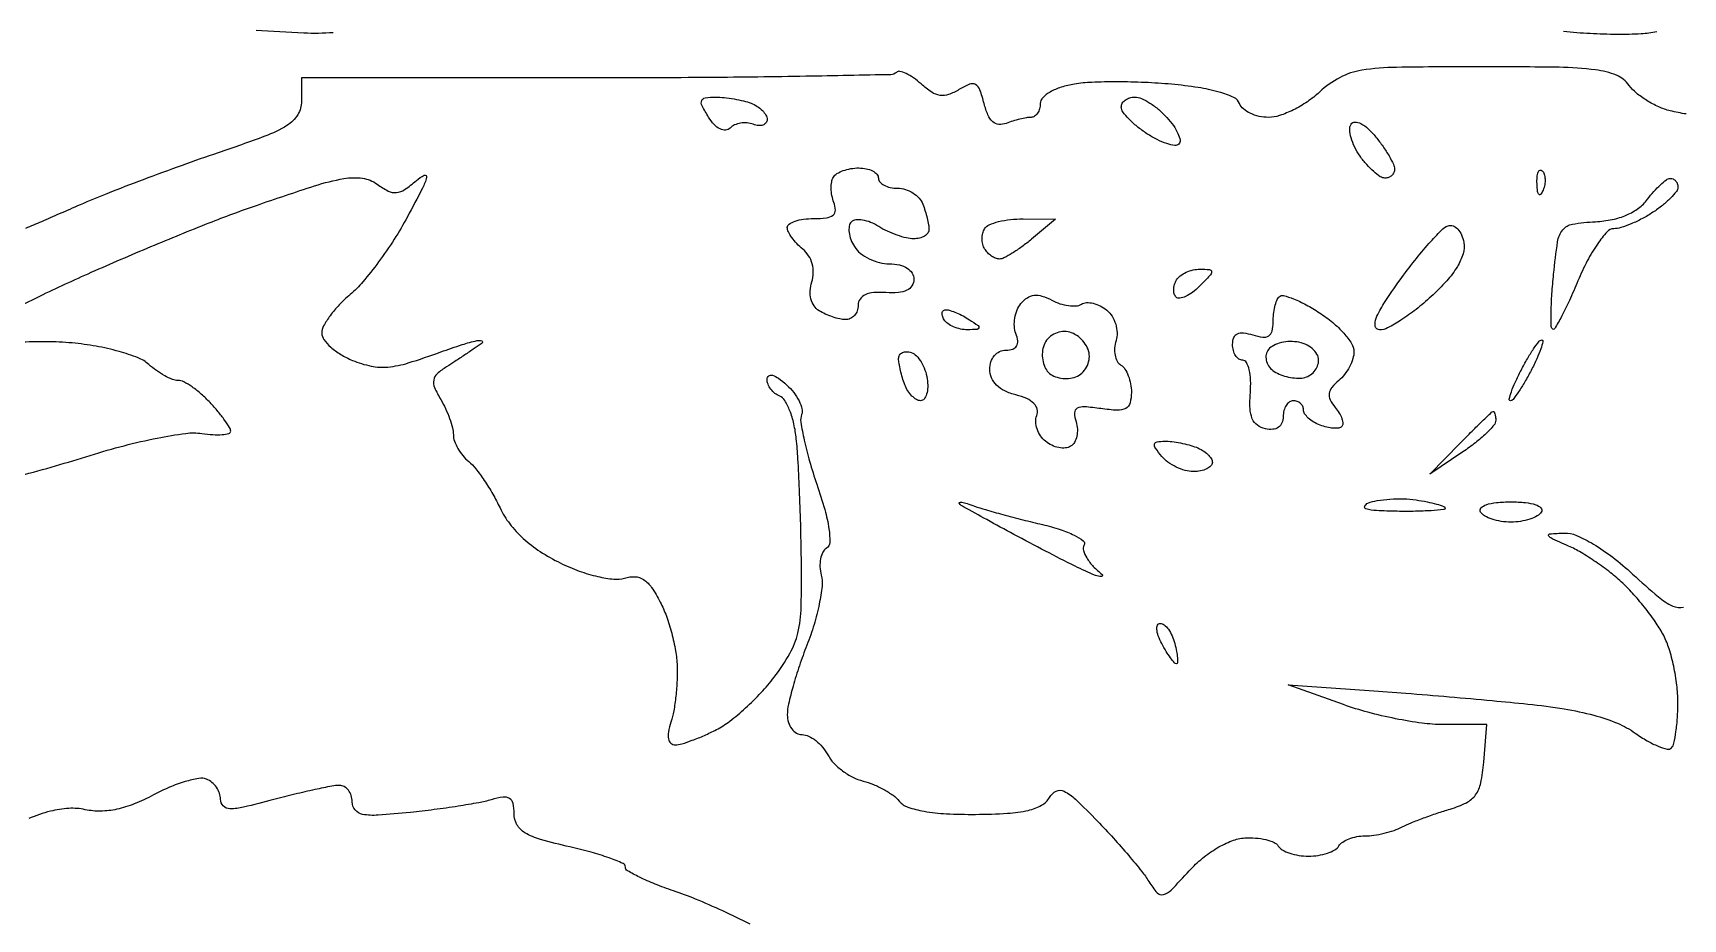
# Model space of a CAD drawing. Extents: x 0 to 102, y 0 to 135.
# Drawn here: x 9.94 to 23.73, y 8.61 to 16.02 of the extents above; entities that cross this region are included whole.
import ezdxf

# ---------------------------------------------------------------- set-up
doc = ezdxf.new("R2010")
doc.units = 0
doc.header["$MEASUREMENT"] = 0

msp = doc.modelspace()

# ---------------------------------------------------------------- linework, layer by layer
for points in [[(11.80194, 16.042743, 0.007564), (12.200828, 16.019336, 0.029633), (12.447359, 16.023222, 0.049205)], [(22.731459, 16.03307, 0.013156), (22.953728, 16.015167, 0.012507), (23.18042, 16.00858, 0.012557), (23.380998, 16.012807, 0.04253), (23.51071, 16.029923, -0.034582)], [(23.757109, 15.340718, -0.023601), (23.62455, 15.366962, -0.044525), (23.527371, 15.400426, -0.033778), (23.427768, 15.453318, -0.034603), (23.340449, 15.516299, -0.064794), (23.281353, 15.580074, 0.143572), (23.17467, 15.66419, 0.064401), (23.000229, 15.709448, 0.027654), (22.694643, 15.730852, 0.003659), (22.045856, 15.7356, 0.003408), (21.336392, 15.730764, 0.035368), (21.045632, 15.706183, 0.083552), (20.863393, 15.645434, 0.064823), (20.692695, 15.5241, -0.038183), (20.590756, 15.443159, -0.033565), (20.473331, 15.374728, -0.035079), (20.358528, 15.327482, -0.080243), (20.266392, 15.3126, -0.053675), (20.187367, 15.321108, -0.056893), (20.113587, 15.346228, -0.063653), (20.055703, 15.383245, -0.127763), (20.024374, 15.427077, 0.197397), (19.975993, 15.47837, 0.036894), (19.852075, 15.523753, 0.030982), (19.677672, 15.561906, 0.01575), (19.454734, 15.589224, 0.011845), (19.232531, 15.604076, 0.010346), (18.999612, 15.609285, 0.010459), (18.788874, 15.605228, 0.030187), (18.643612, 15.590577, 0.03539), (18.531641, 15.564168, 0.053619), (18.439922, 15.524357, 0.068381), (18.378267, 15.477176, 0.197783), (18.3582, 15.428431, -0.065258), (18.352396, 15.384149, -0.08271), (18.335381, 15.346625, -0.099018), (18.310143, 15.321525, -0.147368), (18.280519, 15.3126, 0.043513), (18.241799, 15.309224, 0.015495), (18.187388, 15.297915, 0.015241), (18.128137, 15.281746, 0.017384), (18.072562, 15.262608, -0.115809), (18.011197, 15.254222, -0.160172), (17.960653, 15.276335, -0.109962), (17.920169, 15.332842, -0.039205), (17.888358, 15.427476, 0.024935), (17.853118, 15.543131, 0.181137), (17.816172, 15.58664, 0.229413), (17.765148, 15.589571, 0.041174), (17.678048, 15.544673, -0.052956), (17.591823, 15.502763, -0.124052), (17.521009, 15.495674, -0.110475), (17.450078, 15.522951, -0.037112), (17.362017, 15.59149, 0.029335), (17.297418, 15.643399, 0.0448), (17.235379, 15.679642, 0.055224), (17.184093, 15.697143, 0.256382), (17.155097, 15.688697, -0.193651), (17.10984, 15.669411, -0.000482), (16.398289, 15.655678, -0.002913), (15.592673, 15.645601, -0.001798), (14.645112, 15.642676), (12.1824, 15.643928), (12.1824, 15.447786, -0.139715), (12.149982, 15.334037, -0.115925), (12.060594, 15.244772, -0.049831), (11.876375, 15.154802, -0.007322), (11.48445, 15.016124, 0.004987), (11.183947, 14.911371, 0.003836), (10.857961, 14.791243, 0.003878), (10.55488, 14.674213, 0.009216), (10.331823, 14.581302, -0.00085), (10.156702, 14.504894, -0.001375), (10.007408, 14.440545, -0.00019), (9.874524, 14.383761, -0.101207)], [(9.62939, 13.638819, -0.004065), (9.995244, 13.81877, -0.007875), (10.424821, 14.017471, -0.005243), (10.923002, 14.232226, -0.005278), (11.410875, 14.430471, -0.010283), (11.804843, 14.576447, -0.005088), (12.291181, 14.739831, -0.034898), (12.536039, 14.800832, -0.077875), (12.691556, 14.80378, -0.124357), (12.814133, 14.754262, 0.039456), (12.907618, 14.696624, 0.142363), (12.975627, 14.683488, 0.128307), (13.044214, 14.70831, 0.029533), (13.142116, 14.78453, -0.068543), (13.207979, 14.828029, -0.633595), (13.227713, 14.811983, -0.0587), (13.193038, 14.719491, -0.004373), (13.067322, 14.480752, -0.01925), (12.957082, 14.293431, -0.016174), (12.826479, 14.103661, -0.016479), (12.695781, 13.938036, -0.042592), (12.588146, 13.830564, 0.027678), (12.497608, 13.745396, 0.031447), (12.421085, 13.654125, 0.033093), (12.367036, 13.569558, 0.126299), (12.3516, 13.509425, 0.159744), (12.369405, 13.455118, 0.052354), (12.426789, 13.39205, 0.045929), (12.509606, 13.330881, 0.037934), (12.607561, 13.281305, 0.047172), (12.764216, 13.233116, 0.074851), (12.904094, 13.225453, 0.051429), (13.074026, 13.259452, 0.012239), (13.347811, 13.351614, -0.008407), (13.525202, 13.412846, -0.025436), (13.648503, 13.446268, -0.138078), (13.6888, 13.443824, -0.606479), (13.691378, 13.426223, -0.005634), (13.626291, 13.380282, -0.003176), (13.546351, 13.32594, -0.003169), (13.464979, 13.272123, -0.005186), (13.395278, 13.22768, 0.042957), (13.31656, 13.168689, 0.167159), (13.287233, 13.116329, 0.148734), (13.294592, 13.053173, 0.031835), (13.34565, 12.953878, -0.025685), (13.386129, 12.87748, -0.022833), (13.420336, 12.794313, -0.023489), (13.44417, 12.716601, -0.062737), (13.4514, 12.659207, 0.086754), (13.460629, 12.606419, 0.043519), (13.489135, 12.544771, 0.041468), (13.530708, 12.484394, 0.048082), (13.579861, 12.434904, -0.052769), (13.638323, 12.374931, -0.018263), (13.709716, 12.277151, -0.017911), (13.781097, 12.162872, -0.019864), (13.841526, 12.047585, 0.053214), (13.922732, 11.914955, 0.043764), (14.035114, 11.792662, 0.040328), (14.176746, 11.68285, 0.032028), (14.345262, 11.587508, 0.024747), (14.503918, 11.520175, 0.030279), (14.658228, 11.473903, 0.033065), (14.792073, 11.451659, 0.101828), (14.882898, 11.461173, -0.089156), (14.970254, 11.472548, -0.13663), (15.042273, 11.448688, -0.096155), (15.108572, 11.382675, -0.029658), (15.180972, 11.260944, -0.033748), (15.231918, 11.143656, -0.020801), (15.276503, 10.999887, -0.020826), (15.30887, 10.853405, -0.034743), (15.322272, 10.727889, -0.020877), (15.321686, 10.606832, -0.015808), (15.311306, 10.474373, -0.016059), (15.293599, 10.350454, -0.035422), (15.270434, 10.25775, 0.032533), (15.249239, 10.174962, 0.094037), (15.249353, 10.116026, 0.170485), (15.269668, 10.081128, 0.17833), (15.306934, 10.0674, 0.072651), (15.360244, 10.075187, 0.015798), (15.448654, 10.104651, 0.01615), (15.549707, 10.145668, 0.014845), (15.650828, 10.194211, 0.044678), (15.761643, 10.264701, 0.02027), (15.893644, 10.37507, 0.019881), (16.02437, 10.503533, 0.025716), (16.133077, 10.631824, 0.033191), (16.265296, 10.831375, 0.073539), (16.331488, 11.001025, 0.050455), (16.358787, 11.219401, 0.009285), (16.360808, 11.625963, 0.0037), (16.354827, 11.91075, 0.003478), (16.344549, 12.201361, 0.00346), (16.331861, 12.458898, 0.011993), (16.318508, 12.625185, 0.029529), (16.298106, 12.749121, 0.03717), (16.264132, 12.860325, 0.040605), (16.222735, 12.945594, 0.168496), (16.17975, 12.98208, -0.075464), (16.139323, 13.005258, -0.064425), (16.105064, 13.040526, -0.06656), (16.081891, 13.082023, -0.094372), (16.074, 13.123457, -0.23902), (16.087898, 13.150869, -0.232983), (16.118482, 13.156262, -0.087212), (16.169726, 13.131047, -0.026086), (16.237495, 13.075863, -0.042344), (16.297209, 13.011841, -0.049882), (16.341662, 12.941917, -0.057183), (16.365665, 12.876637, -0.152292), (16.362518, 12.827649, 0.132258), (16.355891, 12.763798, 0.013955), (16.384082, 12.615198, 0.016482), (16.429223, 12.437186, 0.012514), (16.489949, 12.245193, -0.013469), (16.556593, 12.033082, -0.032742), (16.591093, 11.872816, -0.043409), (16.597881, 11.759449, -0.252751), (16.569056, 11.709347, 0.140961), (16.53909, 11.67634, 0.067519), (16.520803, 11.621569, 0.058846), (16.516133, 11.554803, 0.052063), (16.526676, 11.485855, -0.091684), (16.53341, 11.393671, -0.022842), (16.509886, 11.243719, -0.022576), (16.466633, 11.07177, -0.020976), (16.407146, 10.900071, 0.012256), (16.344387, 10.728651, 0.012967), (16.291359, 10.557535, 0.012663), (16.253324, 10.40811, 0.05604), (16.2432, 10.318068, 0.072988), (16.252513, 10.25461, 0.087634), (16.279603, 10.200782, 0.100528), (16.319866, 10.164798, 0.133014), (16.367123, 10.152, -0.111593), (16.421139, 10.139792, -0.055491), (16.481087, 10.102591, -0.05107), (16.537436, 10.048135, -0.052305), (16.581065, 9.983799, 0.068209), (16.630532, 9.915611, 0.04193), (16.705032, 9.84985, 0.04132), (16.791359, 9.796115, 0.057131), (16.876672, 9.763999, -0.036103), (16.962407, 9.735769, -0.028952), (17.050003, 9.693657, -0.029805), (17.126731, 9.644949, -0.0633), (17.178036, 9.596995, 0.137641), (17.251343, 9.546357, 0.039592), (17.386134, 9.51168, 0.030754), (17.57262, 9.490863, 0.01434), (17.81592, 9.485752, 0.012221), (18.084574, 9.494383, 0.042068), (18.25708, 9.518807, 0.069944), (18.368558, 9.561328, 0.140039), (18.43488, 9.627243, -0.154676), (18.490703, 9.679632, -0.230468), (18.556484, 9.679219, -0.07648), (18.653141, 9.611382, -0.009365), (18.836817, 9.428455, -0.008091), (18.968855, 9.287438, -0.007998), (19.09678, 9.141687, -0.007896), (19.204661, 9.010592, -0.030354), (19.265297, 8.924219, 0.041679), (19.33432, 8.830482, 0.285869), (19.386713, 8.81451, 0.135415), (19.450981, 8.852181, 0.0084), (19.603697, 9.014599, -0.037121), (19.713508, 9.118711, -0.037813), (19.836861, 9.204735, -0.040652), (19.959676, 9.264383, -0.0763), (20.067157, 9.288254, -0.034995), (20.158384, 9.287915, -0.041303), (20.243629, 9.274488, -0.04587), (20.311696, 9.251137, -0.149877), (20.3471, 9.220105, 0.129874), (20.380871, 9.188078, 0.045663), (20.442657, 9.161271, 0.0416), (20.519189, 9.142952, 0.037964), (20.6001, 9.1368, 0.038534), (20.681069, 9.143049, 0.041947), (20.757778, 9.161651, 0.04604), (20.819788, 9.188881, 0.128561), (20.8539, 9.2214, -0.111983), (20.885785, 9.253851, -0.050144), (20.9394, 9.281149, -0.046179), (21.00441, 9.299734, -0.046572), (21.071541, 9.306, 0.036392), (21.145533, 9.311393, 0.022293), (21.231475, 9.327928, 0.022298), (21.315549, 9.352035, 0.036595), (21.383798, 9.380649, -0.02027), (21.457689, 9.414502, -0.007946), (21.562101, 9.455384, -0.00785), (21.676565, 9.49608, -0.009695), (21.7845, 9.53024, 0.043445), (21.920058, 9.583436, 0.122615), (21.997002, 9.64888, 0.106653), (22.040282, 9.748603, 0.028506), (22.064557, 9.920891), (22.090814, 10.2366), (21.722909, 10.2366, -0.03363), (21.549129, 10.248302, -0.015883), (21.327349, 10.285512, -0.01566), (21.096763, 10.339336, -0.021316), (20.892952, 10.40311), (20.4309, 10.569621), (21.1077, 10.521965, -0.002423), (21.413916, 10.498912, -0.001464), (21.776511, 10.468778, -0.001466), (22.136511, 10.436735, -0.002572), (22.434102, 10.407822, -0.014706), (22.737906, 10.367669, -0.025947), (22.985188, 10.314266, -0.031635), (23.182553, 10.247142, -0.056987), (23.331951, 10.164567, 0.023196), (23.430978, 10.100759, 0.03496), (23.52311, 10.055558, 0.038066), (23.598117, 10.03152, 0.260523), (23.6341, 10.0417, 0.144562), (23.655163, 10.080415, 0.017776), (23.672167, 10.176264, 0.019832), (23.68406, 10.294361, 0.015179), (23.688, 10.424101, 0.03043), (23.67932, 10.566593, 0.022149), (23.653084, 10.723212, 0.022508), (23.614761, 10.870067, 0.0449), (23.569138, 10.981051, 0.030325), (23.507631, 11.083571, 0.015824), (23.419503, 11.203767, 0.01568), (23.320966, 11.321789, 0.023084), (23.226655, 11.418433, 0.022146), (23.124363, 11.505853, 0.015338), (23.00158, 11.595792, 0.015498), (22.878049, 11.675066, 0.030468), (22.774466, 11.728812, -0.003114), (22.625335, 11.796117, -0.20715), (22.606991, 11.816528, -0.492591), (22.616786, 11.831099, -0.00696), (22.73814, 11.837129, -0.111025), (22.840308, 11.817965, -0.033347), (22.982008, 11.74541, -0.029799), (23.142806, 11.635524, -0.021416), (23.308953, 11.495044, 0.010028), (23.525281, 11.30352, 0.068805), (23.6449, 11.227318, 0.157783), (23.734807, 11.216766, 0.124784)], [(9.829519, 12.316784, 0.005669), (10.126771, 12.399232, 0.006019), (10.416163, 12.486834, -0.013279), (10.698781, 12.567925, -0.014736), (10.975706, 12.630839, -0.014191), (11.214014, 12.670654, -0.070842), (11.349198, 12.670076, 0.020711), (11.441597, 12.660402, 0.03502), (11.519406, 12.660956, 0.040771), (11.575466, 12.669924, 0.345511), (11.5902, 12.6887, 0.141851), (11.581316, 12.719385, 0.015309), (11.539529, 12.781223, 0.017826), (11.483766, 12.852995, 0.013464), (11.417704, 12.927848, 0.025337), (11.344633, 12.998718, 0.028852), (11.26774, 13.058612, 0.029904), (11.197518, 13.101114, 0.121718), (11.149416, 13.113, -0.095401), (11.102527, 13.122029, -0.03062), (11.038152, 13.152467, -0.02928), (10.969038, 13.195936, -0.028904), (10.905162, 13.247356, 0.091538), (10.815687, 13.302583, 0.024542), (10.656449, 13.355592, 0.023822), (10.46497, 13.399347, 0.021653), (10.264, 13.42638, 0.020896), (10.05093, 13.43675, 0.016056), (9.818023, 13.430864, 0.016324)], [(15.933181, 8.567772, 0.009076), (15.703373, 8.678347, 0.009143), (15.476609, 8.777452, 0.017738), (15.29145, 8.84678, -0.013481), (15.137451, 8.902952, -0.020654), (15.007643, 8.960612, -0.016137), (14.907743, 9.014102, -0.267878), (14.8896, 9.045537, 0.300116), (14.869913, 9.075382, 0.014291), (14.752918, 9.121564, 0.019467), (14.602645, 9.169444, 0.012341), (14.4243, 9.214005, -0.013444), (14.180194, 9.275568, -0.065905), (14.049765, 9.331569, -0.129788), (13.983277, 9.399388, -0.130065), (13.959, 9.491134, 0.049426), (13.950462, 9.577297, 0.208596), (13.92144, 9.618924, 0.176851), (13.867428, 9.629905, 0.034315), (13.76865, 9.608013, -0.026252), (13.664408, 9.583141, -0.006514), (13.491321, 9.553662, -0.006643), (13.292048, 9.525095, -0.006619), (13.09185, 9.501796, -0.00842), (12.821809, 9.478575, -0.062333), (12.693112, 9.485733, -0.174739), (12.630208, 9.522257, -0.176488), (12.6054, 9.59035, 0.074792), (12.597443, 9.64325, 0.089358), (12.574336, 9.687977, 0.101741), (12.539975, 9.717686, 0.130642), (12.49965, 9.727996, 0.045633), (12.435285, 9.721493, 0.00541), (12.294495, 9.692554, 0.006428), (12.127561, 9.654102, 0.005232), (11.94975, 9.608753, -0.006929), (11.697858, 9.545421, -0.060248), (11.583298, 9.532523, -0.201443), (11.528316, 9.556146, -0.194246), (11.5056, 9.612413, 0.087021), (11.496838, 9.662375, 0.066395), (11.471162, 9.711718, 0.065864), (11.43318, 9.752987, 0.082414), (11.388363, 9.779298, 0.135281), (11.322552, 9.785734, 0.028849), (11.209533, 9.759374, 0.028189), (11.077969, 9.712364, 0.02358), (10.944213, 9.648297, -0.027626), (10.784123, 9.573203, -0.042523), (10.637969, 9.528252, -0.048648), (10.502557, 9.512452, -0.058231), (10.374849, 9.524929, 0.067993), (10.236856, 9.535706, 0.04797), (10.08293, 9.51186, 0.037174), (9.901273, 9.450878, 0.017554)]]:
    msp.add_lwpolyline(points, format="xyb")
for points in [[(15.643364, 15.4818, -0.02579), (15.715527, 15.478075, -0.017045), (15.79779, 15.466716, -0.01717), (15.877207, 15.450149, -0.031616), (15.940181, 15.430449, -0.051235), (15.991365, 15.404527, -0.05559), (16.034691, 15.369331, -0.062648), (16.064244, 15.330645, -0.132576), (16.074, 15.294497, -0.161273), (16.06456, 15.265992, -0.151593), (16.039751, 15.247891, -0.110713), (16.002022, 15.243766, -0.063779), (15.957409, 15.254638, 0.071288), (15.907172, 15.266087, 0.060605), (15.852778, 15.263946, 0.06289), (15.802622, 15.249198, 0.093718), (15.764941, 15.223501, -0.180869), (15.726791, 15.206118, -0.13536), (15.681127, 15.215347, -0.090316), (15.631887, 15.252675, -0.045971), (15.584715, 15.314712, -0.01901), (15.530339, 15.409629, -0.207866), (15.527232, 15.452509, -0.282633), (15.556224, 15.476065, -0.032869)], [(19.148788, 15.4818, -0.105573), (19.203074, 15.470209, -0.036226), (19.274269, 15.431945, -0.034097), (19.348999, 15.377029, -0.033342), (19.416169, 15.312081, -0.031111), (19.471125, 15.243192, -0.047093), (19.509005, 15.176578, -0.058888), (19.526431, 15.121283, -0.248177), (19.516522, 15.089122, -0.234533), (19.482178, 15.077563, -0.044712), (19.416016, 15.092736, -0.039256), (19.335043, 15.126331, -0.027079), (19.24914, 15.176191, -0.025006), (19.167158, 15.23597, -0.031393), (19.097904, 15.299563, -0.032718), (19.048386, 15.358375, -0.159943), (19.035, 15.39915, -0.136549), (19.043771, 15.430668, -0.100275), (19.068425, 15.457522, -0.086429), (19.105302, 15.475598, -0.070951)], [(21.16348, 15.147761, -0.017531), (21.223097, 15.068619, -0.020858), (21.273457, 14.989847, -0.020163), (21.309979, 14.920846, -0.112086), (21.3192, 14.880228, -0.105236), (21.313091, 14.851524, -0.099199), (21.295758, 14.827098, -0.096371), (21.26986, 14.810726, -0.093168), (21.239397, 14.805, -0.147056), (21.200322, 14.816747, -0.034398), (21.145387, 14.858752, -0.03257), (21.086352, 14.917941, -0.027), (21.031425, 14.987987, -0.038034), (20.98623, 15.064249, -0.045645), (20.956255, 15.142057, -0.051849), (20.944338, 15.210295, -0.156986), (20.955508, 15.25552, -0.26632), (20.987993, 15.273126, -0.114032), (21.037524, 15.260427, -0.068467), (21.098883, 15.217104, -0.034673)], [(16.840393, 14.8896, -0.049547), (16.90323, 14.883358, -0.069539), (16.956364, 14.864749, -0.089706), (16.992124, 14.837299, -0.186414), (17.0046, 14.805, 0.182536), (17.016796, 14.772707, 0.0909), (17.051644, 14.745251, 0.070807), (17.103469, 14.726649, 0.050854), (17.164749, 14.7204, -0.076427), (17.229809, 14.710397, -0.064844), (17.292938, 14.681091, -0.066804), (17.344661, 14.637743, -0.093632), (17.376249, 14.586581, -0.016969), (17.395907, 14.529649, -0.015089), (17.412516, 14.469252, -0.015326), (17.424148, 14.414009, -0.04425), (17.4276, 14.375081, -0.161686), (17.417761, 14.34545, -0.096372), (17.389986, 14.320219, -0.077794), (17.348524, 14.303175, -0.058754), (17.299552, 14.2974, -0.05884), (17.238876, 14.304565, -0.025599), (17.160883, 14.327523, -0.024902), (17.079562, 14.360691, -0.030308), (17.0073, 14.399947, 0.043163), (16.939718, 14.434444, 0.055026), (16.87244, 14.453482, 0.065905), (16.815292, 14.455437, 0.17371), (16.77879, 14.43819, 0.156774), (16.760779, 14.403114, 0.071488), (16.759704, 14.351033, 0.060419), (16.774595, 14.29091, 0.049857), (16.804118, 14.231786, 0.085998), (16.853355, 14.177244, 0.052114), (16.927192, 14.130873, 0.050302), (17.012746, 14.099049, 0.06165), (17.097226, 14.087794, -0.051348), (17.180647, 14.078419, -0.087672), (17.245322, 14.051878, -0.11369), (17.285989, 14.010776, -0.139308), (17.3007, 13.959, -0.13987), (17.285186, 13.904628, -0.143433), (17.24343, 13.867259, -0.093237), (17.171832, 13.848279, -0.035403), (17.06805, 13.848027, 0.035944), (16.966402, 13.847671, 0.088043), (16.894221, 13.829164, 0.135457), (16.85136, 13.793361, 0.152572), (16.8354, 13.742277, -0.085821), (16.827383, 13.695913, -0.094867), (16.804336, 13.656723, -0.10169), (16.769986, 13.630754, -0.114724), (16.72965, 13.621895, -0.051807), (16.680906, 13.627564, -0.026151), (16.621241, 13.644179, -0.025656), (16.560794, 13.667984, -0.03459), (16.509097, 13.695934, -0.103556), (16.466584, 13.737253, -0.085915), (16.440699, 13.794928, -0.077303), (16.434079, 13.863565, -0.062376), (16.447557, 13.936494, 0.069795), (16.460478, 14.012693, 0.074377), (16.451432, 14.087788, 0.075822), (16.421104, 14.155754, 0.076902), (16.37201, 14.211215, -0.031134), (16.322714, 14.257599, -0.033874), (16.281038, 14.308523, -0.036083), (16.25184, 14.356577, -0.119023), (16.2432, 14.392359, -0.253456), (16.258651, 14.420881, -0.06338), (16.307987, 14.444792, -0.049281), (16.379263, 14.461197, -0.031945), (16.463751, 14.4666, 0.028827), (16.570191, 14.472742, 0.140227), (16.625429, 14.495701, 0.231833), (16.644995, 14.536979, 0.088585), (16.632677, 14.601134, -0.044889), (16.616443, 14.6583, -0.041972), (16.610189, 14.718758, -0.044764), (16.614044, 14.773519, -0.098775), (16.628618, 14.812634, -0.119252), (16.658496, 14.842182, -0.048504), (16.710449, 14.866991, -0.044363), (16.774049, 14.883905, -0.04284)], [(22.554712, 14.866688, -0.126455), (22.571061, 14.839029, -0.060344), (22.577758, 14.797972, -0.05415), (22.574592, 14.750803, -0.051402), (22.561391, 14.704537, -0.054073), (22.542648, 14.669287, -0.470617), (22.52723, 14.667828, -0.168741), (22.515274, 14.692511, -0.018894), (22.510279, 14.75565, -0.028489), (22.511209, 14.814547, -0.077125), (22.520576, 14.855154, -0.208169), (22.536197, 14.870597, -0.296942)], [(23.62455, 14.801843, -0.11884), (23.648744, 14.797269, -0.106153), (23.669362, 14.78208, -0.097406), (23.683193, 14.758481, -0.084182), (23.688, 14.73013, -0.165547), (23.675277, 14.692756, -0.030529), (23.626746, 14.637118, -0.029835), (23.559316, 14.576428, -0.023289), (23.479477, 14.51863, -0.023271), (23.390936, 14.466335, -0.022835), (23.297369, 14.422135, -0.023429), (23.211929, 14.391063, -0.075632), (23.152356, 14.382, 0.214534), (23.095636, 14.356489, 0.030819), (23.015338, 14.253845, 0.030443), (22.930545, 14.112827, 0.021662), (22.852452, 13.945727, -0.008541), (22.780602, 13.780843, -0.015091), (22.714944, 13.647722, -0.009797), (22.658351, 13.546066, -0.502282), (22.63894, 13.543877, -0.188892), (22.627586, 13.572407, -0.00675), (22.628563, 13.692445, -0.011612), (22.63504, 13.836713, -0.007782), (22.648839, 14.0013, -0.011715), (22.682364, 14.273286, -0.132595), (22.725198, 14.371914, -0.185778), (22.806619, 14.419627, -0.027643), (22.999122, 14.440384, 0.038042), (23.138466, 14.458346, 0.05056), (23.260234, 14.496718, 0.056714), (23.360064, 14.553826, 0.075078), (23.4342, 14.627578, -0.021276), (23.487437, 14.693321, -0.026573), (23.542462, 14.749351, -0.026495), (23.592296, 14.790342, -0.147468)], [(18.215143, 14.463785), (18.4851, 14.460971), (18.285378, 14.294585, -0.015908), (18.203762, 14.230879, -0.019657), (18.123692, 14.177076, -0.018377), (18.05412, 14.137647, -0.120288), (18.015421, 14.1282, -0.099128), (17.984712, 14.134349, -0.052323), (17.950458, 14.153051, -0.049149), (17.918109, 14.180439, -0.054169), (17.8929, 14.2128, -0.079461), (17.87679, 14.251444, -0.059169), (17.871332, 14.2974, -0.059169), (17.87679, 14.343356, -0.079461), (17.8929, 14.382, -0.155038), (17.930719, 14.41448, -0.038373), (18.009127, 14.440922, -0.035581), (18.107964, 14.458644, -0.029187)], [(21.898531, 14.265949, -0.117278), (21.892336, 14.172563, -0.061229), (21.844299, 14.065583, -0.046825), (21.755609, 13.945947, -0.024371), (21.624824, 13.813806, -0.019299), (21.499379, 13.707451, -0.023064), (21.373131, 13.617606, -0.022655), (21.261577, 13.552679, -0.121033), (21.193683, 13.536, -0.362465), (21.158285, 13.565542, -0.143559), (21.165449, 13.633312, -0.047487), (21.230632, 13.756887, -0.010674), (21.365416, 13.953208, -0.011225), (21.487654, 14.115537, -0.01463), (21.607058, 14.258124, -0.01223), (21.712002, 14.370579, -0.116886), (21.767125, 14.405351, -0.172145), (21.80826, 14.404903, -0.116287), (21.84779, 14.378812, -0.088284), (21.879719, 14.330055, -0.059173)], [(19.692621, 14.0436, -0.023635), (19.77275, 14.03981, -0.392789), (19.789017, 14.02155, -0.185397), (19.776026, 13.989717, -0.007828), (19.689643, 13.900586, -0.035106), (19.631016, 13.849661, -0.053354), (19.573133, 13.815088, -0.069648), (19.524355, 13.800386, -0.239178), (19.493843, 13.810357, -0.125554), (19.477853, 13.8373, -0.076805), (19.472944, 13.874142, -0.068758), (19.479448, 13.914933, -0.064627), (19.496821, 13.953371, -0.093758), (19.528407, 13.987926, -0.052917), (19.57734, 14.017095, -0.050257), (19.634919, 14.036907, -0.057804)], [(18.453432, 13.78411, 0.043869), (18.521841, 13.754887, 0.045814), (18.593316, 13.738568, 0.050333), (18.657326, 13.736498, 0.121929), (18.702054, 13.750871, -0.13049), (18.744399, 13.763695, -0.067101), (18.799935, 13.758153, -0.05958), (18.859434, 13.736267, -0.055364), (18.913716, 13.700539, -0.081326), (18.957986, 13.649632, -0.064456), (18.988073, 13.583109, -0.064992), (19.000048, 13.511727, -0.086148), (18.991169, 13.446576, 0.06003), (18.979513, 13.385113, 0.065706), (18.983377, 13.324558, 0.074468), (19.001454, 13.274036, 0.131996), (19.031559, 13.242027, -0.112804), (19.065332, 13.208734, -0.049973), (19.093738, 13.152542, -0.045978), (19.113079, 13.084327, -0.046132), (19.1196, 13.013805, -0.064682), (19.108078, 12.925111, -0.208207), (19.071985, 12.879452, -0.136692), (19.001861, 12.863798, -0.023419), (18.864698, 12.877408, 0.017191), (18.727321, 12.892768, 0.141937), (18.666419, 12.880104, 0.284658), (18.644093, 12.841925, 0.070574), (18.656639, 12.767229, -0.06361), (18.667695, 12.70657, -0.067501), (18.662772, 12.646337, -0.075407), (18.643297, 12.59566, -0.125605), (18.611735, 12.562936, -0.118714), (18.567868, 12.548533, -0.068984), (18.512228, 12.551698, -0.062724), (18.453846, 12.571035, -0.061976), (18.401823, 12.604302, -0.071684), (18.360016, 12.650555, -0.066097), (18.331576, 12.707982, -0.069973), (18.320262, 12.767421, -0.104072), (18.328621, 12.819543, 0.152696), (18.331989, 12.872639, 0.138781), (18.304848, 12.920541, 0.092872), (18.245113, 12.960909, 0.040815), (18.154392, 12.991729, -0.051716), (18.061748, 13.025467, -0.080991), (17.99259, 13.074238, -0.095527), (17.950121, 13.135722, -0.103872), (17.9352, 13.206771, -0.080223), (17.945262, 13.269078, -0.096302), (17.974318, 13.320754, -0.104798), (18.018308, 13.354736, -0.112699), (18.071151, 13.3668, 0.076531), (18.127325, 13.375449, 0.182441), (18.159996, 13.401144, 0.16687), (18.169237, 13.443921, 0.062196), (18.154292, 13.504423, -0.077282), (18.141126, 13.565548, -0.055942), (18.144883, 13.635224, -0.055842), (18.164021, 13.702481, -0.076132), (18.196424, 13.756445, -0.071294), (18.250074, 13.805014, -0.12214), (18.30646, 13.825616, -0.105559), (18.371806, 13.818854, -0.044516)], [(20.69264, 13.678937, -0.031098), (20.802204, 13.597902, -0.036279), (20.894981, 13.507667, -0.03922), (20.960318, 13.421427, -0.141522), (20.979753, 13.356009, -0.077095), (20.970843, 13.295535, -0.044934), (20.942909, 13.227573, -0.043678), (20.901739, 13.162928, -0.055981), (20.852857, 13.112134, 0.046278), (20.794811, 13.054109, 0.140623), (20.772598, 13.003513, 0.151398), (20.781375, 12.951209, 0.056551), (20.822612, 12.888231, -0.036885), (20.856927, 12.840063, -0.052942), (20.879202, 12.792681, -0.066624), (20.887297, 12.752876, -0.216538), (20.878064, 12.728264, -0.165627), (20.852357, 12.71562, -0.047534), (20.807394, 12.714097, -0.042229), (20.753123, 12.722052, -0.034126), (20.696809, 12.73936, -0.044155), (20.643625, 12.765357, -0.051229), (20.598634, 12.799226, -0.058646), (20.567744, 12.835456, -0.14828), (20.5578, 12.868251, 0.111208), (20.55131, 12.897072, 0.100043), (20.532949, 12.921608, 0.094674), (20.505502, 12.938066, 0.08807), (20.4732, 12.9438, 0.154938), (20.440935, 12.933556, 0.097747), (20.413451, 12.904701, 0.080104), (20.394904, 12.861593, 0.06169), (20.3886, 12.810697, -0.098137), (20.378171, 12.758072, -0.144514), (20.348793, 12.721619, -0.13035), (20.301728, 12.704642, -0.072875), (20.24055, 12.708228, -0.107683), (20.172536, 12.738485, -0.136118), (20.130117, 12.792348, -0.09032), (20.111158, 12.878591, -0.028784), (20.113972, 13.010531, 0.029492), (20.116044, 13.114634, 0.047631), (20.104191, 13.202397, 0.062518), (20.081667, 13.263284, 0.279884), (20.050522, 13.2822, -0.153855), (20.018134, 13.292408, -0.097947), (19.990546, 13.321152, -0.080476), (19.97193, 13.364099, -0.062182), (19.9656, 13.414801, -0.088639), (19.975808, 13.471931, -0.197727), (20.005172, 13.50383, -0.144755), (20.056319, 13.511498, -0.042184), (20.1348, 13.4937, 0.04365), (20.217774, 13.475138, 0.176075), (20.267659, 13.48607, 0.197634), (20.29543, 13.52528, 0.056562), (20.304, 13.600799, -0.028901), (20.307779, 13.666119, -0.030432), (20.319065, 13.72943, -0.031949), (20.335514, 13.782389, -0.105484), (20.355287, 13.812887, -0.267562), (20.391247, 13.82255, -0.029413), (20.47554, 13.794695, -0.029645), (20.579307, 13.746192, -0.019533)], [(17.570657, 13.703905, -0.074451), (17.605394, 13.698029, -0.021733), (17.656272, 13.678899, -0.021318), (17.712393, 13.652085, -0.021347), (17.766, 13.6206, -0.010223), (17.837297, 13.57243, -0.295079), (17.845164, 13.552863, -0.343021), (17.83042, 13.539976, -0.012098), (17.749843, 13.537295, -0.053738), (17.691243, 13.543075, -0.049393), (17.63345, 13.561232, -0.052761), (17.584924, 13.588281, -0.101161), (17.5545, 13.6206, -0.058538), (17.539413, 13.65293, -0.128516), (17.537678, 13.679968, -0.195945), (17.549052, 13.697383, -0.157323)], [(18.589623, 13.520131, 0.092546), (18.529322, 13.520474, 0.081292), (18.469917, 13.499386, 0.08156), (18.4205, 13.460548, 0.09416), (18.389011, 13.409666, 0.071134), (18.375361, 13.349858, 0.060571), (18.377864, 13.28513, 0.062889), (18.395359, 13.225472, 0.093908), (18.42588, 13.18068, 0.093908), (18.470672, 13.150159, 0.062889), (18.53033, 13.132664, 0.060571), (18.595058, 13.130161, 0.071134), (18.654866, 13.143811, 0.09416), (18.705748, 13.1753, 0.08156), (18.744586, 13.224717, 0.081292), (18.765674, 13.284122, 0.092546), (18.765331, 13.344423, 0.083965), (18.743479, 13.402869, 0.065109), (18.702012, 13.456812, 0.065109), (18.648069, 13.498279, 0.083965)], [(20.502333, 13.435088, 0.05339), (20.428043, 13.43768, 0.054837), (20.355582, 13.424391, 0.060636), (20.295565, 13.398159, 0.121604), (20.258844, 13.362179, 0.11779), (20.244478, 13.318694, 0.098638), (20.249925, 13.270292, 0.090819), (20.274403, 13.224383, 0.082172), (20.314311, 13.188247, 0.053097), (20.368241, 13.16114, 0.036516), (20.433929, 13.141776, 0.036835), (20.500708, 13.132363, 0.059973), (20.5578, 13.135415, 0.091287), (20.606269, 13.153398, 0.081296), (20.647423, 13.188032, 0.082032), (20.6751, 13.233656, 0.095687), (20.6847, 13.283359, 0.135586), (20.670891, 13.333346, 0.084649), (20.63113, 13.379797, 0.073747), (20.572049, 13.415754, 0.064575)], [(22.550245, 13.4514, -0.489263), (22.560205, 13.438587, -0.021951), (22.541566, 13.376846, -0.022668), (22.508637, 13.294974, -0.012379), (22.4613, 13.1976, -0.012286), (22.407942, 13.100349, -0.018345), (22.356183, 13.018354, -0.01363), (22.310178, 12.954861, -0.233226), (22.287755, 12.9438, -0.489263), (22.277795, 12.956613, -0.021951), (22.296434, 13.018354, -0.022668), (22.329363, 13.100226, -0.012379), (22.3767, 13.1976, -0.012286), (22.430058, 13.294851, -0.018345), (22.481817, 13.376846, -0.01363), (22.527822, 13.440339, -0.233226)], [(17.27955, 13.346073, -0.121324), (17.322037, 13.319459, -0.055997), (17.362177, 13.267508, -0.050767), (17.394149, 13.200384, -0.049283), (17.412334, 13.127523, -0.041761), (17.416746, 13.057157, -0.066854), (17.407506, 12.997769, -0.094633), (17.386924, 12.957902, -0.230328), (17.357935, 12.9438, -0.136487), (17.323006, 12.953516, -0.06175), (17.285339, 12.983109, -0.054517), (17.250834, 13.026431, -0.049354), (17.225151, 13.077619, -0.018344), (17.205492, 13.135067, -0.015567), (17.188884, 13.197019, -0.015848), (17.177302, 13.254428, -0.041872), (17.1738, 13.296169, -0.140134), (17.18222, 13.325621, -0.144229), (17.204864, 13.34578, -0.116571), (17.239129, 13.353041, -0.073853)], [(22.14405, 12.854364, -0.330704), (22.152185, 12.85079, -0.059987), (22.158987, 12.834621, -0.044176), (22.163678, 12.81024, -0.025452), (22.1652, 12.780361, -0.179558), (22.149951, 12.739268, -0.023171), (22.084433, 12.669918, -0.02466), (21.99555, 12.592251, -0.018257), (21.89025, 12.515096), (21.6153, 12.328671), (21.8691, 12.5891, -0.003024), (21.967905, 12.689266, -0.00468), (22.054559, 12.774448, -0.001596), (22.130117, 12.84688, -0.134889)], [(19.398422, 12.6054, -0.030815), (19.457993, 12.601725, -0.017197), (19.529784, 12.590316, -0.017103), (19.601859, 12.573728, -0.026506), (19.662581, 12.554049, -0.045844), (19.713776, 12.52881, -0.052351), (19.757091, 12.495589, -0.059761), (19.786775, 12.459809, -0.144282), (19.7964, 12.427149, -0.198951), (19.784441, 12.398284, -0.085531), (19.74974, 12.373792, -0.065514), (19.698358, 12.357157, -0.045601), (19.637559, 12.3516, -0.067559), (19.569023, 12.360903, -0.044533), (19.49444, 12.388877, -0.044279), (19.42539, 12.429925, -0.063393), (19.3734, 12.4785, -0.019721), (19.321068, 12.546872, -0.204932), (19.313862, 12.580748, -0.31432), (19.334161, 12.600315, -0.039507)], [(17.8083, 12.063043, 0.016634), (17.899215, 12.033269, 0.004523), (18.044816, 11.992318, 0.004571), (18.210938, 11.948839, 0.004738), (18.375861, 11.90894, -0.021261), (18.525003, 11.867598, -0.038379), (18.642228, 11.819461, -0.050927), (18.71659, 11.771993, -0.38054), (18.723243, 11.734067, 0.218655), (18.717935, 11.691137, 0.062968), (18.74673, 11.628887, 0.050669), (18.800968, 11.559043, 0.035361), (18.874783, 11.491837, -0.686366), (18.86957, 11.474992, -0.114921), (18.819001, 11.483215, -0.017532), (18.64818, 11.560544, -0.00565), (18.4005, 11.68681, -0.002101), (18.138079, 11.825757, -0.003143), (17.910084, 11.949555, -0.001326), (17.716088, 12.057148, -0.067151), (17.6814, 12.083144, -0.535532), (17.683143, 12.092219, -0.139592), (17.701228, 12.094405, -0.035574), (17.745966, 12.084015, -0.012607)], [(21.499235, 12.114256, -0.012356), (21.592369, 12.098226, -0.01978), (21.670829, 12.079466, -0.01462), (21.731914, 12.060336, -0.319793), (21.7422, 12.045898, -0.387603), (21.730409, 12.032972, -0.006307), (21.624157, 12.024552, -0.012689), (21.494432, 12.019217, -0.007629), (21.34035, 12.019146, -0.009272), (21.168507, 12.024877, -0.055652), (21.08037, 12.039378, -0.46014), (21.07006, 12.061621, -0.194401), (21.097385, 12.087504, -0.053006), (21.175464, 12.108977, -0.024003), (21.280968, 12.121107, -0.023444), (21.394564, 12.123333, -0.029619)], [(22.2921, 12.0978, -0.022534), (22.413378, 12.092331, -0.057972), (22.499134, 12.074417, -0.123006), (22.54242, 12.046884, -0.340586), (22.5459, 12.0132, -0.128561), (22.511788, 11.980681, -0.04604), (22.449778, 11.953451, -0.041947), (22.373069, 11.934849, -0.038534), (22.2921, 11.9286, -0.038534), (22.211131, 11.934849, -0.041947), (22.134422, 11.953451, -0.04604), (22.072412, 11.980681, -0.128561), (22.0383, 12.0132, -0.340586), (22.04178, 12.046884, -0.123006), (22.085066, 12.074417, -0.057972), (22.170822, 12.092331, -0.022534)], [(19.360556, 11.0826, -0.176888), (19.393525, 11.07056, -0.061565), (19.428436, 11.032897, -0.051816), (19.459853, 10.978155, -0.040443), (19.482513, 10.9134, -0.016375), (19.49723, 10.84851, -0.028638), (19.504537, 10.793903, -0.030208), (19.505157, 10.753569, -0.401085), (19.495356, 10.7442, -0.224557), (19.478799, 10.752031, -0.015673), (19.446578, 10.793903, -0.019817), (19.410375, 10.848572, -0.013472), (19.3734, 10.9134, -0.034047), (19.344055, 10.978528, -0.069989), (19.332119, 11.033054, -0.128234), (19.338553, 11.068552, -0.292)]]:
    msp.add_lwpolyline(points, format="xyb", close=True)

doc.saveas('drawing.dxf')
